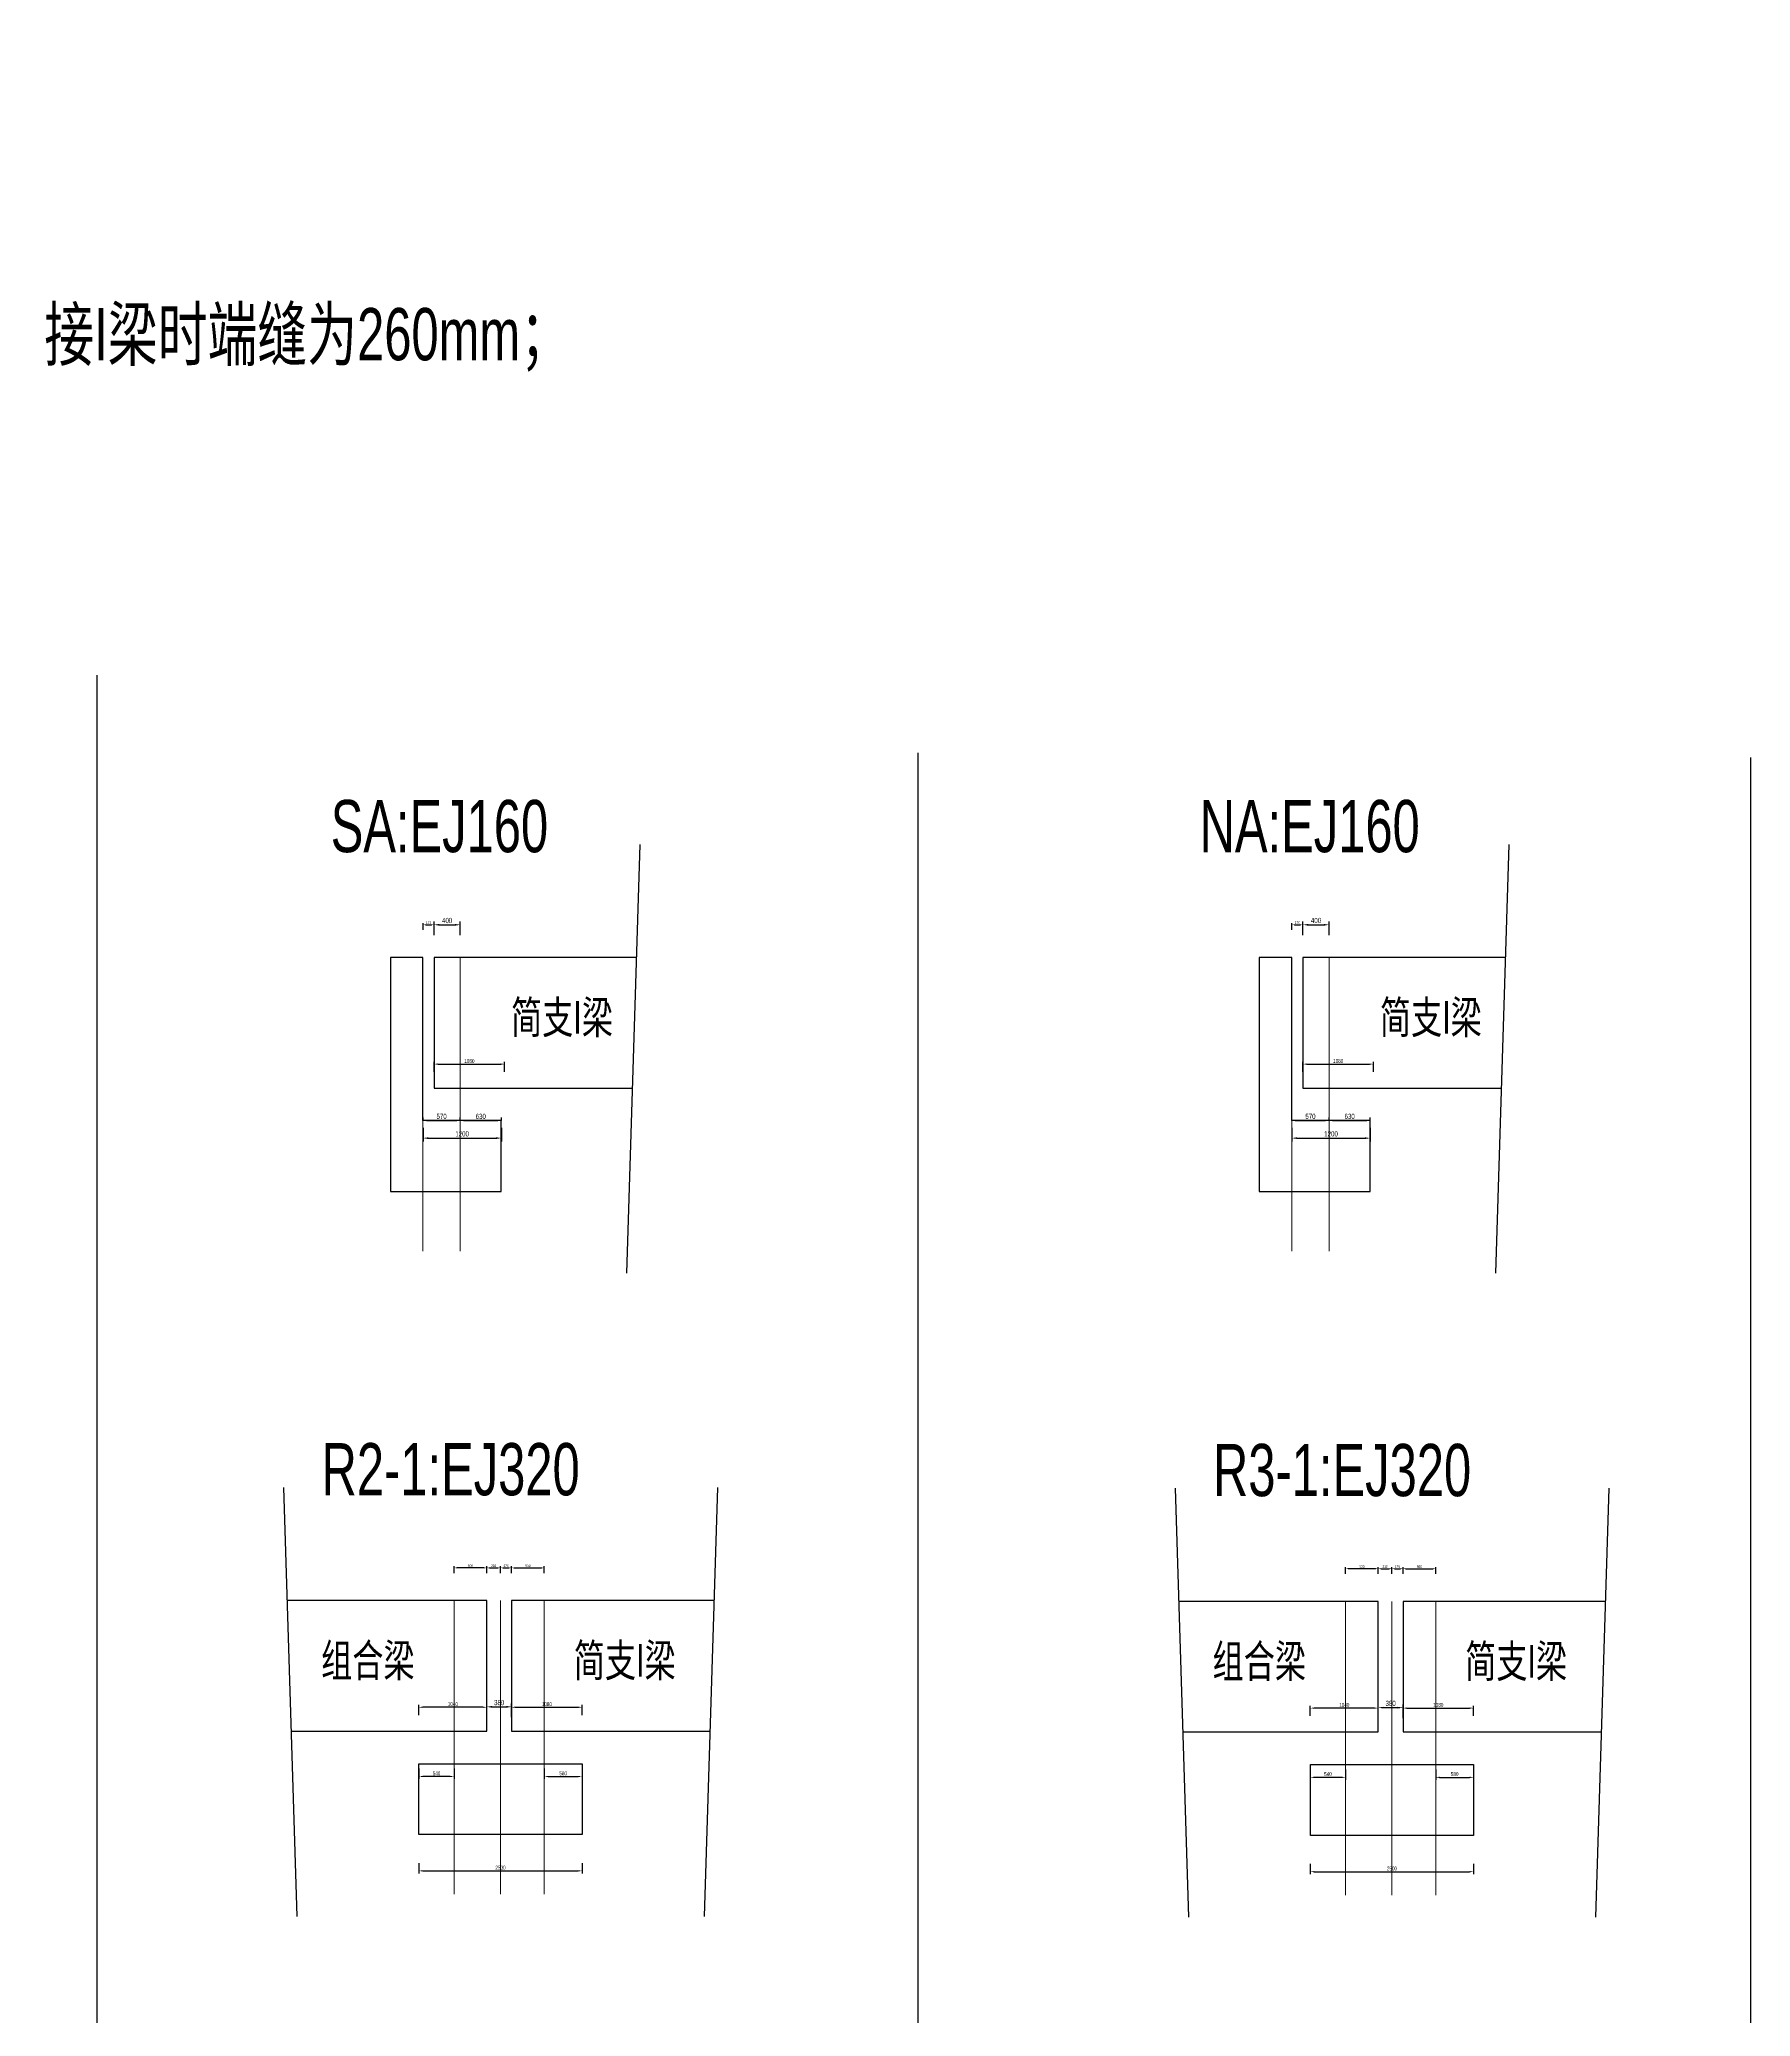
# Model space of a CAD drawing. Header units: metres. Extents: x -46646 to 70989, y -45883 to 20242.
# Drawn here: x -20440 to 5765, y -10048 to 20242 of the extents above; entities that cross this region are included whole.
import ezdxf

# ---------------------------------------------------------------- set-up
doc = ezdxf.new("R2010")
doc.units = ezdxf.units.M
for name, color, linetype, lineweight in [('H标注', 3, 'Continuous', 9), ('H粗线', 4, 'Continuous', 30), ('H设计线', 1, 'Continuous', 15)]:
    doc.layers.add(name, color=color, linetype=linetype, lineweight=lineweight)
doc.styles.add('H仿宋', font='FS_GB2312.ttf', dxfattribs={"width": 0.7})
doc.styles.add('MtXpl__GB2312', font='FS_GB2312.ttf')
doc.dimstyles.new('Annotative', dxfattribs={"dimscale": 0, "dimtxt": 2, "dimasz": 2, "dimexe": 1.25, "dimexo": 0.625, "dimtad": 1, "dimtxsty": 'H仿宋', "dimcen": 2.5, "dimadec": 0, "dimazin": 0, "dimtfac": 1, "dimtmove": 0, "dimatfit": 3, "dimfxl": 4, "dimfxlon": 1, "dimarcsym": 0})

# ---------------------------------------------------------------- blocks, each defined once
blk = doc.blocks.new('*D114')
at = {"layer": 'Defpoints', "color": 0}
for p in [(274, -3188), (64, -3689), (274, -3689)]:
    blk.add_point(p, dxfattribs=at)
at = {"layer": 'H标注', "color": 0, "lineweight": -2}
for p, q in [((64, -3268), (64, -3163)), ((104, -3188), (234, -3188)), ((274, -3268), (274, -3163))]:
    blk.add_line(p, q, dxfattribs=at)
at = {"layer": 'H标注', "color": 0}
for points in [[(104, -3181), (104, -3195), (64, -3188)], [(234, -3181), (234, -3195), (274, -3188)]]:
    blk.add_solid(points, dxfattribs=at)
at = {"layer": 'H标注', "color": 0, "insert": (169, -3155), "char_height": 40, "attachment_point": 5, "style": 'H仿宋'}
blk.add_mtext('210', dxfattribs=at)
blk = doc.blocks.new('*D117')
at = {"layer": 'Defpoints', "color": 0}
for p in [(444, -3188), (274, -3689), (444, -3689)]:
    blk.add_point(p, dxfattribs=at)
at = {"layer": 'H标注', "color": 0, "lineweight": -2}
for p, q in [((274, -3268), (274, -3163)), ((314, -3188), (404, -3188)), ((444, -3268), (444, -3163))]:
    blk.add_line(p, q, dxfattribs=at)
at = {"layer": 'H标注', "color": 0}
for points in [[(314, -3181), (314, -3195), (274, -3188)], [(404, -3181), (404, -3195), (444, -3188)]]:
    blk.add_solid(points, dxfattribs=at)
at = {"layer": 'H标注', "color": 0, "insert": (359, -3155), "char_height": 40, "attachment_point": 5, "style": 'H仿宋'}
blk.add_mtext('170', dxfattribs=at)
blk = doc.blocks.new('*D120')
at = {"layer": 'Defpoints', "color": 0}
for p in [(944, -3188), (444, -3689), (944, -3689)]:
    blk.add_point(p, dxfattribs=at)
at = {"layer": 'H标注', "color": 0, "lineweight": -2}
for p, q in [((444, -3268), (444, -3163)), ((484, -3188), (904, -3188)), ((944, -3268), (944, -3163))]:
    blk.add_line(p, q, dxfattribs=at)
at = {"layer": 'H标注', "color": 0}
for points in [[(484, -3181), (484, -3195), (444, -3188)], [(904, -3181), (904, -3195), (944, -3188)]]:
    blk.add_solid(points, dxfattribs=at)
at = {"layer": 'H标注', "color": 0, "insert": (694, -3155), "char_height": 40, "attachment_point": 5, "style": 'H仿宋'}
blk.add_mtext('500', dxfattribs=at)
blk = doc.blocks.new('*D123')
at = {"layer": 'Defpoints', "color": 0}
for p in [(-436, -3188), (-436, -3689), (64, -3689)]:
    blk.add_point(p, dxfattribs=at)
at = {"layer": 'H标注', "color": 0, "lineweight": -2}
for p, q in [((-436, -3268), (-436, -3163)), ((24, -3188), (-396, -3188)), ((64, -3268), (64, -3163))]:
    blk.add_line(p, q, dxfattribs=at)
at = {"layer": 'H标注', "color": 0}
for points in [[(-396, -3181), (-396, -3195), (-436, -3188)], [(24, -3181), (24, -3195), (64, -3188)]]:
    blk.add_solid(points, dxfattribs=at)
at = {"layer": 'H标注', "color": 0, "insert": (-186, -3155), "char_height": 40, "attachment_point": 5, "style": 'H仿宋'}
blk.add_mtext('500', dxfattribs=at)
blk = doc.blocks.new('*D126')
at = {"layer": 'Defpoints', "color": 0}
for p in [(-976, -7274), (1524, -7274), (1524, -7830)]:
    blk.add_point(p, dxfattribs=at)
at = {"layer": 'H标注', "color": 0, "lineweight": -2}
for p, q in [((-976, -7710), (-976, -7867)), ((-916, -7830), (1464, -7830)), ((1524, -7710), (1524, -7867))]:
    blk.add_line(p, q, dxfattribs=at)
at = {"layer": 'H标注', "color": 0}
for points in [[(-916, -7820), (-916, -7840), (-976, -7830)], [(1464, -7820), (1464, -7840), (1524, -7830)]]:
    blk.add_solid(points, dxfattribs=at)
at = {"layer": 'H标注', "color": 0, "insert": (274, -7781), "char_height": 60, "attachment_point": 5, "style": 'H仿宋'}
blk.add_mtext('2500', dxfattribs=at)
blk = doc.blocks.new('*D104')
at = {"layer": 'Defpoints', "color": 0}
for p in [(-976, -5323), (64, -5689), (-976, -6189)]:
    blk.add_point(p, dxfattribs=at)
at = {"layer": 'H标注', "color": 0, "lineweight": -2}
for p, q in [((-976, -5443), (-976, -5286)), ((4, -5323), (-916, -5323)), ((64, -5443), (64, -5286))]:
    blk.add_line(p, q, dxfattribs=at)
at = {"layer": 'H标注', "color": 0}
for points in [[(-916, -5313), (-916, -5333), (-976, -5323)], [(4, -5313), (4, -5333), (64, -5323)]]:
    blk.add_solid(points, dxfattribs=at)
at = {"layer": 'H标注', "color": 0, "insert": (-456, -5274), "char_height": 60, "attachment_point": 5, "style": 'H仿宋'}
blk.add_mtext('1040', dxfattribs=at)
blk = doc.blocks.new('*D106')
at = {"layer": 'Defpoints', "color": 0}
for p in [(1524, -5323), (444, -5689), (1524, -6189)]:
    blk.add_point(p, dxfattribs=at)
at = {"layer": 'H标注', "color": 0, "lineweight": -2}
for p, q in [((444, -5443), (444, -5286)), ((504, -5323), (1464, -5323)), ((1524, -5443), (1524, -5286))]:
    blk.add_line(p, q, dxfattribs=at)
at = {"layer": 'H标注', "color": 0}
for points in [[(504, -5313), (504, -5333), (444, -5323)], [(1464, -5313), (1464, -5333), (1524, -5323)]]:
    blk.add_solid(points, dxfattribs=at)
at = {"layer": 'H标注', "color": 0, "insert": (984, -5274), "char_height": 60, "attachment_point": 5, "style": 'H仿宋'}
blk.add_mtext('1080', dxfattribs=at)
blk = doc.blocks.new('*D108')
at = {"layer": 'Defpoints', "color": 0}
for p in [(-976, -6189), (-436, -6189), (-976, -6384)]:
    blk.add_point(p, dxfattribs=at)
at = {"layer": 'H标注', "color": 0, "lineweight": -2}
for p, q in [((-976, -6264), (-976, -6422)), ((-436, -6264), (-436, -6422)), ((-496, -6384), (-916, -6384))]:
    blk.add_line(p, q, dxfattribs=at)
at = {"layer": 'H标注', "color": 0}
for points in [[(-916, -6374), (-916, -6394), (-976, -6384)], [(-496, -6374), (-496, -6394), (-436, -6384)]]:
    blk.add_solid(points, dxfattribs=at)
at = {"layer": 'H标注', "color": 0, "insert": (-706, -6335), "char_height": 60, "attachment_point": 5, "style": 'H仿宋'}
blk.add_mtext('540', dxfattribs=at)
blk = doc.blocks.new('*D110')
at = {"layer": 'Defpoints', "color": 0}
for p in [(944, -6189), (1524, -6189), (1524, -6384)]:
    blk.add_point(p, dxfattribs=at)
at = {"layer": 'H标注', "color": 0, "lineweight": -2}
for p, q in [((944, -6264), (944, -6422)), ((1524, -6264), (1524, -6422)), ((1004, -6384), (1464, -6384))]:
    blk.add_line(p, q, dxfattribs=at)
at = {"layer": 'H标注', "color": 0}
for points in [[(1004, -6374), (1004, -6394), (944, -6384)], [(1464, -6374), (1464, -6394), (1524, -6384)]]:
    blk.add_solid(points, dxfattribs=at)
at = {"layer": 'H标注', "color": 0, "insert": (1234, -6335), "char_height": 60, "attachment_point": 5, "style": 'H仿宋'}
blk.add_mtext('580', dxfattribs=at)
blk = doc.blocks.new('*D112')
at = {"layer": 'Defpoints', "color": 0, "transparency": 16777216}
for p in [(444, -5316), (64, -5689), (444, -5689)]:
    blk.add_point(p, dxfattribs=at)
at = {"layer": 'H标注', "color": 0, "lineweight": -2, "transparency": 16777216}
for p, q in [((64, -5476), (64, -5266)), ((144, -5316), (364, -5316)), ((444, -5476), (444, -5266))]:
    blk.add_line(p, q, dxfattribs=at)
at = {"layer": 'H标注', "color": 0, "transparency": 16777216}
for points in [[(144, -5303), (144, -5330), (64, -5316)], [(364, -5303), (364, -5330), (444, -5316)]]:
    blk.add_solid(points, dxfattribs=at)
at = {"layer": 'H标注', "color": 0, "transparency": 16777216, "insert": (254, -5251), "char_height": 80, "attachment_point": 5, "style": 'H仿宋'}
blk.add_mtext('380', dxfattribs=at)
blk = doc.blocks.new('*D345')
at = {"layer": 'Defpoints', "color": 0}
for p in [(-14397, 6679), (-14567, 6178), (-14397, 6178)]:
    blk.add_point(p, dxfattribs=at)
at = {"layer": 'H标注', "color": 0, "lineweight": -2}
for p, q in [((-14567, 6599), (-14567, 6704)), ((-14527, 6679), (-14437, 6679)), ((-14397, 6599), (-14397, 6704))]:
    blk.add_line(p, q, dxfattribs=at)
at = {"layer": 'H标注', "color": 0}
for points in [[(-14527, 6685), (-14527, 6672), (-14567, 6679)], [(-14437, 6685), (-14437, 6672), (-14397, 6679)]]:
    blk.add_solid(points, dxfattribs=at)
at = {"layer": 'H标注', "color": 0, "insert": (-14482, 6711), "char_height": 40, "attachment_point": 5, "style": 'H仿宋'}
blk.add_mtext('170', dxfattribs=at)
blk = doc.blocks.new('*D348')
at = {"layer": 'Defpoints', "color": 0}
for p in [(-13317, 4544), (-14397, 4178), (-13317, 3678)]:
    blk.add_point(p, dxfattribs=at)
at = {"layer": 'H标注', "color": 0, "lineweight": -2}
for p, q in [((-14397, 4424), (-14397, 4581)), ((-14337, 4544), (-13377, 4544)), ((-13317, 4424), (-13317, 4581))]:
    blk.add_line(p, q, dxfattribs=at)
at = {"layer": 'H标注', "color": 0}
for points in [[(-14337, 4554), (-14337, 4534), (-14397, 4544)], [(-13377, 4554), (-13377, 4534), (-13317, 4544)]]:
    blk.add_solid(points, dxfattribs=at)
at = {"layer": 'H标注', "color": 0, "insert": (-13857, 4592), "char_height": 60, "attachment_point": 5, "style": 'H仿宋'}
blk.add_mtext('1080', dxfattribs=at)
blk = doc.blocks.new('*D341')
at = {"layer": 'Defpoints', "color": 0, "transparency": 16777216}
for p in [(-13997, 6679), (-14397, 4178), (-13997, 4178)]:
    blk.add_point(p, dxfattribs=at)
at = {"layer": 'H标注', "color": 0, "lineweight": -2, "transparency": 16777216}
for p, q in [((-14397, 6519), (-14397, 6729)), ((-14317, 6679), (-14077, 6679)), ((-13997, 6519), (-13997, 6729))]:
    blk.add_line(p, q, dxfattribs=at)
at = {"layer": 'H标注', "color": 0, "transparency": 16777216}
for points in [[(-14317, 6692), (-14317, 6665), (-14397, 6679)], [(-14077, 6692), (-14077, 6665), (-13997, 6679)]]:
    blk.add_solid(points, dxfattribs=at)
at = {"layer": 'H标注', "color": 0, "transparency": 16777216, "insert": (-14197, 6744), "char_height": 80, "attachment_point": 5, "style": 'H仿宋'}
blk.add_mtext('400', dxfattribs=at)
blk = doc.blocks.new('*D342')
at = {"layer": 'Defpoints', "color": 0, "transparency": 16777216}
for p in [(-14567, 3678), (-13367, 3678), (-13367, 3410)]:
    blk.add_point(p, dxfattribs=at)
at = {"layer": 'H标注', "color": 0, "lineweight": -2, "transparency": 16777216}
for p, q in [((-14567, 3570), (-14567, 3360)), ((-14487, 3410), (-13447, 3410)), ((-13367, 3570), (-13367, 3360))]:
    blk.add_line(p, q, dxfattribs=at)
at = {"layer": 'H标注', "color": 0, "transparency": 16777216}
for points in [[(-14487, 3423), (-14487, 3397), (-14567, 3410)], [(-13447, 3423), (-13447, 3397), (-13367, 3410)]]:
    blk.add_solid(points, dxfattribs=at)
at = {"layer": 'H标注', "color": 0, "transparency": 16777216, "insert": (-13967, 3475), "char_height": 80, "attachment_point": 5, "style": 'H仿宋'}
blk.add_mtext('1200', dxfattribs=at)
blk = doc.blocks.new('*D343')
at = {"layer": 'Defpoints', "color": 0, "transparency": 16777216}
for p in [(-14567, 3678), (-13997, 3678), (-13997, 3678)]:
    blk.add_point(p, dxfattribs=at)
at = {"layer": 'H标注', "color": 0, "lineweight": -2, "transparency": 16777216}
for p, q in [((-14567, 3678), (-14567, 3728)), ((-14487, 3678), (-14077, 3678)), ((-13997, 3678), (-13997, 3728))]:
    blk.add_line(p, q, dxfattribs=at)
at = {"layer": 'H标注', "color": 0, "transparency": 16777216}
for points in [[(-14487, 3691), (-14487, 3665), (-14567, 3678)], [(-14077, 3691), (-14077, 3665), (-13997, 3678)]]:
    blk.add_solid(points, dxfattribs=at)
at = {"layer": 'H标注', "color": 0, "transparency": 16777216, "insert": (-14282, 3743), "char_height": 80, "attachment_point": 5, "style": 'H仿宋'}
blk.add_mtext('570', dxfattribs=at)
blk = doc.blocks.new('*D344')
at = {"layer": 'Defpoints', "color": 0, "transparency": 16777216}
for p in [(-13997, 3678), (-13367, 3678), (-13367, 3678)]:
    blk.add_point(p, dxfattribs=at)
at = {"layer": 'H标注', "color": 0, "lineweight": -2, "transparency": 16777216}
for p, q in [((-13997, 3678), (-13997, 3728)), ((-13917, 3678), (-13447, 3678)), ((-13367, 3678), (-13367, 3728))]:
    blk.add_line(p, q, dxfattribs=at)
at = {"layer": 'H标注', "color": 0, "transparency": 16777216}
for points in [[(-13917, 3691), (-13917, 3665), (-13997, 3678)], [(-13447, 3691), (-13447, 3665), (-13367, 3678)]]:
    blk.add_solid(points, dxfattribs=at)
at = {"layer": 'H标注', "color": 0, "transparency": 16777216, "insert": (-13682, 3743), "char_height": 80, "attachment_point": 5, "style": 'H仿宋'}
blk.add_mtext('630', dxfattribs=at)
blk = doc.blocks.new('*D354')
at = {"layer": 'Defpoints', "color": 0}
for p in [(-13380, -3175), (-13590, -3676), (-13380, -3676)]:
    blk.add_point(p, dxfattribs=at)
at = {"layer": 'H标注', "color": 0, "lineweight": -2}
for p, q in [((-13590, -3255), (-13590, -3150)), ((-13550, -3175), (-13420, -3175)), ((-13380, -3255), (-13380, -3150))]:
    blk.add_line(p, q, dxfattribs=at)
at = {"layer": 'H标注', "color": 0}
for points in [[(-13550, -3168), (-13550, -3182), (-13590, -3175)], [(-13420, -3168), (-13420, -3182), (-13380, -3175)]]:
    blk.add_solid(points, dxfattribs=at)
at = {"layer": 'H标注', "color": 0, "insert": (-13485, -3143), "char_height": 40, "attachment_point": 5, "style": 'H仿宋'}
blk.add_mtext('210', dxfattribs=at)
blk = doc.blocks.new('*D357')
at = {"layer": 'Defpoints', "color": 0}
for p in [(-13210, -3175), (-13380, -3676), (-13210, -3676)]:
    blk.add_point(p, dxfattribs=at)
at = {"layer": 'H标注', "color": 0, "lineweight": -2}
for p, q in [((-13380, -3255), (-13380, -3150)), ((-13340, -3175), (-13250, -3175)), ((-13210, -3255), (-13210, -3150))]:
    blk.add_line(p, q, dxfattribs=at)
at = {"layer": 'H标注', "color": 0}
for points in [[(-13340, -3168), (-13340, -3182), (-13380, -3175)], [(-13250, -3168), (-13250, -3182), (-13210, -3175)]]:
    blk.add_solid(points, dxfattribs=at)
at = {"layer": 'H标注', "color": 0, "insert": (-13295, -3143), "char_height": 40, "attachment_point": 5, "style": 'H仿宋'}
blk.add_mtext('170', dxfattribs=at)
blk = doc.blocks.new('*D360')
at = {"layer": 'Defpoints', "color": 0}
for p in [(-12710, -3175), (-13210, -3676), (-12710, -3676)]:
    blk.add_point(p, dxfattribs=at)
at = {"layer": 'H标注', "color": 0, "lineweight": -2}
for p, q in [((-13210, -3255), (-13210, -3150)), ((-13170, -3175), (-12750, -3175)), ((-12710, -3255), (-12710, -3150))]:
    blk.add_line(p, q, dxfattribs=at)
at = {"layer": 'H标注', "color": 0}
for points in [[(-13170, -3168), (-13170, -3182), (-13210, -3175)], [(-12750, -3168), (-12750, -3182), (-12710, -3175)]]:
    blk.add_solid(points, dxfattribs=at)
at = {"layer": 'H标注', "color": 0, "insert": (-12960, -3143), "char_height": 40, "attachment_point": 5, "style": 'H仿宋'}
blk.add_mtext('500', dxfattribs=at)
blk = doc.blocks.new('*D363')
at = {"layer": 'Defpoints', "color": 0}
for p in [(-14090, -3175), (-14090, -3676), (-13590, -3676)]:
    blk.add_point(p, dxfattribs=at)
at = {"layer": 'H标注', "color": 0, "lineweight": -2}
for p, q in [((-14090, -3255), (-14090, -3150)), ((-13630, -3175), (-14050, -3175)), ((-13590, -3255), (-13590, -3150))]:
    blk.add_line(p, q, dxfattribs=at)
at = {"layer": 'H标注', "color": 0}
for points in [[(-14050, -3168), (-14050, -3182), (-14090, -3175)], [(-13630, -3168), (-13630, -3182), (-13590, -3175)]]:
    blk.add_solid(points, dxfattribs=at)
at = {"layer": 'H标注', "color": 0, "insert": (-13840, -3143), "char_height": 40, "attachment_point": 5, "style": 'H仿宋'}
blk.add_mtext('500', dxfattribs=at)
blk = doc.blocks.new('*D366')
at = {"layer": 'Defpoints', "color": 0}
for p in [(-14630, -7261), (-12130, -7261), (-12130, -7817)]:
    blk.add_point(p, dxfattribs=at)
at = {"layer": 'H标注', "color": 0, "lineweight": -2}
for p, q in [((-14630, -7697), (-14630, -7855)), ((-14570, -7817), (-12190, -7817)), ((-12130, -7697), (-12130, -7855))]:
    blk.add_line(p, q, dxfattribs=at)
at = {"layer": 'H标注', "color": 0}
for points in [[(-14570, -7807), (-14570, -7827), (-14630, -7817)], [(-12190, -7807), (-12190, -7827), (-12130, -7817)]]:
    blk.add_solid(points, dxfattribs=at)
at = {"layer": 'H标注', "color": 0, "insert": (-13380, -7768), "char_height": 60, "attachment_point": 5, "style": 'H仿宋'}
blk.add_mtext('2500', dxfattribs=at)
blk = doc.blocks.new('*D368')
at = {"layer": 'Defpoints', "color": 0}
for p in [(-14630, -5310), (-13590, -5676), (-14630, -6176)]:
    blk.add_point(p, dxfattribs=at)
at = {"layer": 'H标注', "color": 0, "lineweight": -2}
for p, q in [((-14630, -5430), (-14630, -5273)), ((-13650, -5310), (-14570, -5310)), ((-13590, -5430), (-13590, -5273))]:
    blk.add_line(p, q, dxfattribs=at)
at = {"layer": 'H标注', "color": 0}
for points in [[(-14570, -5300), (-14570, -5320), (-14630, -5310)], [(-13650, -5300), (-13650, -5320), (-13590, -5310)]]:
    blk.add_solid(points, dxfattribs=at)
at = {"layer": 'H标注', "color": 0, "insert": (-14110, -5262), "char_height": 60, "attachment_point": 5, "style": 'H仿宋'}
blk.add_mtext('1040', dxfattribs=at)
blk = doc.blocks.new('*D370')
at = {"layer": 'Defpoints', "color": 0}
for p in [(-12130, -5310), (-13210, -5676), (-12130, -6176)]:
    blk.add_point(p, dxfattribs=at)
at = {"layer": 'H标注', "color": 0, "lineweight": -2}
for p, q in [((-13210, -5430), (-13210, -5273)), ((-13150, -5310), (-12190, -5310)), ((-12130, -5430), (-12130, -5273))]:
    blk.add_line(p, q, dxfattribs=at)
at = {"layer": 'H标注', "color": 0}
for points in [[(-13150, -5300), (-13150, -5320), (-13210, -5310)], [(-12190, -5300), (-12190, -5320), (-12130, -5310)]]:
    blk.add_solid(points, dxfattribs=at)
at = {"layer": 'H标注', "color": 0, "insert": (-12670, -5262), "char_height": 60, "attachment_point": 5, "style": 'H仿宋'}
blk.add_mtext('1080', dxfattribs=at)
blk = doc.blocks.new('*D372')
at = {"layer": 'Defpoints', "color": 0}
for p in [(-14630, -6176), (-14090, -6176), (-14630, -6371)]:
    blk.add_point(p, dxfattribs=at)
at = {"layer": 'H标注', "color": 0, "lineweight": -2}
for p, q in [((-14630, -6251), (-14630, -6409)), ((-14090, -6251), (-14090, -6409)), ((-14150, -6371), (-14570, -6371))]:
    blk.add_line(p, q, dxfattribs=at)
at = {"layer": 'H标注', "color": 0}
for points in [[(-14570, -6361), (-14570, -6381), (-14630, -6371)], [(-14150, -6361), (-14150, -6381), (-14090, -6371)]]:
    blk.add_solid(points, dxfattribs=at)
at = {"layer": 'H标注', "color": 0, "insert": (-14360, -6323), "char_height": 60, "attachment_point": 5, "style": 'H仿宋'}
blk.add_mtext('540', dxfattribs=at)
blk = doc.blocks.new('*D350')
at = {"layer": 'Defpoints', "color": 0}
for p in [(-12710, -6176), (-12130, -6176), (-12130, -6371)]:
    blk.add_point(p, dxfattribs=at)
at = {"layer": 'H标注', "color": 0, "lineweight": -2}
for p, q in [((-12710, -6251), (-12710, -6409)), ((-12130, -6251), (-12130, -6409)), ((-12650, -6371), (-12190, -6371))]:
    blk.add_line(p, q, dxfattribs=at)
at = {"layer": 'H标注', "color": 0}
for points in [[(-12650, -6361), (-12650, -6381), (-12710, -6371)], [(-12190, -6361), (-12190, -6381), (-12130, -6371)]]:
    blk.add_solid(points, dxfattribs=at)
at = {"layer": 'H标注', "color": 0, "insert": (-12420, -6323), "char_height": 60, "attachment_point": 5, "style": 'H仿宋'}
blk.add_mtext('580', dxfattribs=at)
blk = doc.blocks.new('*D352')
at = {"layer": 'Defpoints', "color": 0, "transparency": 16777216}
for p in [(-13210, -5304), (-13590, -5676), (-13210, -5676)]:
    blk.add_point(p, dxfattribs=at)
at = {"layer": 'H标注', "color": 0, "lineweight": -2, "transparency": 16777216}
for p, q in [((-13590, -5464), (-13590, -5254)), ((-13510, -5304), (-13290, -5304)), ((-13210, -5464), (-13210, -5254))]:
    blk.add_line(p, q, dxfattribs=at)
at = {"layer": 'H标注', "color": 0, "transparency": 16777216}
for points in [[(-13510, -5290), (-13510, -5317), (-13590, -5304)], [(-13290, -5290), (-13290, -5317), (-13210, -5304)]]:
    blk.add_solid(points, dxfattribs=at)
at = {"layer": 'H标注', "color": 0, "transparency": 16777216, "insert": (-13400, -5239), "char_height": 80, "attachment_point": 5, "style": 'H仿宋'}
blk.add_mtext('380', dxfattribs=at)
blk = doc.blocks.new('*D375')
at = {"layer": 'Defpoints', "color": 0}
for p in [(-1089, 6679), (-1259, 6178), (-1089, 6178)]:
    blk.add_point(p, dxfattribs=at)
at = {"layer": 'H标注', "color": 0, "lineweight": -2}
for p, q in [((-1259, 6599), (-1259, 6704)), ((-1219, 6679), (-1129, 6679)), ((-1089, 6599), (-1089, 6704))]:
    blk.add_line(p, q, dxfattribs=at)
at = {"layer": 'H标注', "color": 0}
for points in [[(-1219, 6685), (-1219, 6672), (-1259, 6679)], [(-1129, 6685), (-1129, 6672), (-1089, 6679)]]:
    blk.add_solid(points, dxfattribs=at)
at = {"layer": 'H标注', "color": 0, "insert": (-1174, 6711), "char_height": 40, "attachment_point": 5, "style": 'H仿宋'}
blk.add_mtext('170', dxfattribs=at)
blk = doc.blocks.new('*D378')
at = {"layer": 'Defpoints', "color": 0}
for p in [(-9, 4544), (-1089, 4178), (-9, 3678)]:
    blk.add_point(p, dxfattribs=at)
at = {"layer": 'H标注', "color": 0, "lineweight": -2}
for p, q in [((-1089, 4424), (-1089, 4581)), ((-1029, 4544), (-69, 4544)), ((-9, 4424), (-9, 4581))]:
    blk.add_line(p, q, dxfattribs=at)
at = {"layer": 'H标注', "color": 0}
for points in [[(-1029, 4554), (-1029, 4534), (-1089, 4544)], [(-69, 4554), (-69, 4534), (-9, 4544)]]:
    blk.add_solid(points, dxfattribs=at)
at = {"layer": 'H标注', "color": 0, "insert": (-549, 4592), "char_height": 60, "attachment_point": 5, "style": 'H仿宋'}
blk.add_mtext('1080', dxfattribs=at)
blk = doc.blocks.new('*D380')
at = {"layer": 'Defpoints', "color": 0, "transparency": 16777216}
for p in [(-689, 6679), (-1089, 4178), (-689, 4178)]:
    blk.add_point(p, dxfattribs=at)
at = {"layer": 'H标注', "color": 0, "lineweight": -2, "transparency": 16777216}
for p, q in [((-1089, 6519), (-1089, 6729)), ((-1009, 6679), (-769, 6679)), ((-689, 6519), (-689, 6729))]:
    blk.add_line(p, q, dxfattribs=at)
at = {"layer": 'H标注', "color": 0, "transparency": 16777216}
for points in [[(-1009, 6692), (-1009, 6665), (-1089, 6679)], [(-769, 6692), (-769, 6665), (-689, 6679)]]:
    blk.add_solid(points, dxfattribs=at)
at = {"layer": 'H标注', "color": 0, "transparency": 16777216, "insert": (-889, 6744), "char_height": 80, "attachment_point": 5, "style": 'H仿宋'}
blk.add_mtext('400', dxfattribs=at)
blk = doc.blocks.new('*D381')
at = {"layer": 'Defpoints', "color": 0, "transparency": 16777216}
for p in [(-1259, 3678), (-59, 3678), (-59, 3410)]:
    blk.add_point(p, dxfattribs=at)
at = {"layer": 'H标注', "color": 0, "lineweight": -2, "transparency": 16777216}
for p, q in [((-1259, 3570), (-1259, 3360)), ((-1179, 3410), (-139, 3410)), ((-59, 3570), (-59, 3360))]:
    blk.add_line(p, q, dxfattribs=at)
at = {"layer": 'H标注', "color": 0, "transparency": 16777216}
for points in [[(-1179, 3423), (-1179, 3397), (-1259, 3410)], [(-139, 3423), (-139, 3397), (-59, 3410)]]:
    blk.add_solid(points, dxfattribs=at)
at = {"layer": 'H标注', "color": 0, "transparency": 16777216, "insert": (-659, 3475), "char_height": 80, "attachment_point": 5, "style": 'H仿宋'}
blk.add_mtext('1200', dxfattribs=at)
blk = doc.blocks.new('*D382')
at = {"layer": 'Defpoints', "color": 0, "transparency": 16777216}
for p in [(-1259, 3678), (-689, 3678), (-689, 3678)]:
    blk.add_point(p, dxfattribs=at)
at = {"layer": 'H标注', "color": 0, "lineweight": -2, "transparency": 16777216}
for p, q in [((-1259, 3678), (-1259, 3728)), ((-1179, 3678), (-769, 3678)), ((-689, 3678), (-689, 3728))]:
    blk.add_line(p, q, dxfattribs=at)
at = {"layer": 'H标注', "color": 0, "transparency": 16777216}
for points in [[(-1179, 3691), (-1179, 3665), (-1259, 3678)], [(-769, 3691), (-769, 3665), (-689, 3678)]]:
    blk.add_solid(points, dxfattribs=at)
at = {"layer": 'H标注', "color": 0, "transparency": 16777216, "insert": (-974, 3743), "char_height": 80, "attachment_point": 5, "style": 'H仿宋'}
blk.add_mtext('570', dxfattribs=at)
blk = doc.blocks.new('*D374')
at = {"layer": 'Defpoints', "color": 0, "transparency": 16777216}
for p in [(-689, 3678), (-59, 3678), (-59, 3678)]:
    blk.add_point(p, dxfattribs=at)
at = {"layer": 'H标注', "color": 0, "lineweight": -2, "transparency": 16777216}
for p, q in [((-689, 3678), (-689, 3728)), ((-609, 3678), (-139, 3678)), ((-59, 3678), (-59, 3728))]:
    blk.add_line(p, q, dxfattribs=at)
at = {"layer": 'H标注', "color": 0, "transparency": 16777216}
for points in [[(-609, 3691), (-609, 3665), (-689, 3678)], [(-139, 3691), (-139, 3665), (-59, 3678)]]:
    blk.add_solid(points, dxfattribs=at)
at = {"layer": 'H标注', "color": 0, "transparency": 16777216, "insert": (-374, 3743), "char_height": 80, "attachment_point": 5, "style": 'H仿宋'}
blk.add_mtext('630', dxfattribs=at)

msp = doc.modelspace()

# ---------------------------------------------------------------- linework, layer by layer
at = {"color": 1}
for p, q in [((-19562.583, 10501.439), (-19562.583, -43476.19)), ((-6990.009, 9310.947), (-6990.009, -43435.041)), ((5765.218, 9242.218), (5765.218, -43059.166))]:
    msp.add_line(p, q, dxfattribs=at)
for p, q in [((-11245.07, 7911.286), (-11448.688, 1338.601)), ((2063.595, 7911.286), (1859.978, 1338.601)), ((-16701.858, -1942.609), (-16498.24, -8515.294)), ((-10057.368, -1942.609), (-10260.985, -8515.294)), ((-3048.13, -1955.359), (-2844.513, -8528.044)), ((3596.36, -1955.359), (3392.743, -8528.044))]:
    msp.add_line(p, q)
at = {"layer": 'H粗线'}
for points in [[(-15067.315, 2592.437), (-13367.315, 2592.437), (-13367.315, 3677.846), (-14567.315, 3677.846), (-14567.315, 4177.846), (-14567.315, 6177.846), (-15067.315, 6177.846)], [(-1758.65, 2592.437), (-58.65, 2592.437), (-58.65, 3677.846), (-1258.65, 3677.846), (-1258.65, 4177.846), (-1258.65, 6177.846), (-1758.65, 6177.846)], [(-14629.613, -6176.049), (-12129.613, -6176.049), (-12129.613, -7261.458), (-14629.613, -7261.458)], [(-975.885, -6188.799), (1524.115, -6188.799), (1524.115, -7274.208), (-975.885, -7274.208)]]:
    msp.add_lwpolyline(points, close=True, dxfattribs=at)
for points in [[(-11298.771, 6177.846), (-14397.315, 6177.846), (-14397.315, 4177.846), (-11360.73, 4177.846)], [(2009.894, 6177.846), (-1088.65, 6177.846), (-1088.65, 4177.846), (1947.936, 4177.846)], [(-16586.198, -5676.049), (-13589.613, -5676.049), (-13589.613, -3676.049), (-16648.157, -3676.049)], [(-10111.068, -3676.049), (-13209.613, -3676.049), (-13209.613, -5676.049), (-10173.027, -5676.049)], [(-2932.47, -5688.799), (64.115, -5688.799), (64.115, -3688.799), (-2994.429, -3688.799)], [(3542.659, -3688.799), (444.115, -3688.799), (444.115, -5688.799), (3480.701, -5688.799)]]:
    msp.add_lwpolyline(points, dxfattribs=at)
at = {"layer": 'H设计线'}
for p, q in [((-14567.315, 6177.846), (-14567.315, 1677.846)), ((-13997.315, 6177.846), (-13997.315, 1677.846)), ((-1258.65, 6177.846), (-1258.65, 1677.846)), ((-688.65, 6177.846), (-688.65, 1677.846)), ((-14089.613, -3676.049), (-14089.613, -8176.049)), ((-13379.613, -3676.049), (-13379.613, -8176.049)), ((-12709.613, -3676.049), (-12709.613, -8176.049)), ((-435.885, -3688.799), (-435.885, -8188.799)), ((274.115, -3688.799), (274.115, -8188.799)), ((944.115, -3688.799), (944.115, -8188.799))]:
    msp.add_line(p, q, dxfattribs=at)

# ---------------------------------------------------------------- texts
at = {"layer": 'H标注', "color": 1, "width": 0.7}
for s, height, style, p in [('SA:EJ160', 800, 'MtXpl__GB2312', (-15980.231, 7791.199)), ('NA:EJ160', 800, 'MtXpl__GB2312', (-2671.566, 7791.199)), ('简支I梁', 500, 'H仿宋', (-13220.062, 5011.07)), ('简支I梁', 500, 'H仿宋', (88.603, 5011.07)), ('R2-1:EJ320', 800, 'MtXpl__GB2312', (-16120.821, -2062.696)), ('R3-1:EJ320', 800, 'MtXpl__GB2312', (-2467.093, -2075.446)), ('组合梁', 500, 'H仿宋', (-16127.486, -4842.825)), ('简支I梁', 500, 'H仿宋', (-12258.32, -4842.825)), ('组合梁', 500, 'H仿宋', (-2473.758, -4855.575)), ('简支I梁', 500, 'H仿宋', (1395.408, -4855.575))]:
    msp.add_text(s, height=height, dxfattribs=dict(at, style=style)).set_placement(p)
at = {"layer": 'H标注', "color": 1, "insert": (-33419.41, 20129.137), "char_height": 800, "width": 24307.17764, "attachment_point": 1, "style": 'MtXpl__GB2312'}
msp.add_mtext('{\\W0.7;GAP设计原则：\\P1、钢梁端缝统一设置为210mm；\\P2、简支梁端缝统一设置为170mm；\\P3、连续I梁接钢梁时，端缝为310mm；接I梁时端缝为260mm；\\P4、各类梁端-支座距 统一为500mm;}', dxfattribs=at)

# ---------------------------------------------------------------- dimensions: what is measured, and where the dimension line sits
at = {"layer": 'H标注'}
for base, p1, p2, picture, middle in [((-14397.315, 6678.756), (-14567.315, 6177.846), (-14397.315, 6177.846), '*D345', (-14482.315, 6711.256)), ((-13997.315, 6678.756), (-14397.315, 4177.846), (-13997.315, 4177.846), '*D341', (-14197.315, 6743.756)), ((-1088.65, 6678.756), (-1258.65, 6177.846), (-1088.65, 6177.846), '*D375', (-1173.65, 6711.256)), ((-688.65, 6678.756), (-1088.65, 4177.846), (-688.65, 4177.846), '*D380', (-888.65, 6743.756)), ((-13317.315, 4543.564), (-14397.315, 4177.846), (-13317.315, 3677.846), '*D348', (-13857.315, 4592.314)), ((-8.65, 4543.564), (-1088.65, 4177.846), (-8.65, 3677.846), '*D378', (-548.65, 4592.314)), ((-13997.315, 3677.846), (-14567.315, 3677.846), (-13997.315, 3677.846), '*D343', (-14282.315, 3742.846)), ((-13367.315, 3409.941), (-14567.315, 3677.846), (-13367.315, 3677.846), '*D342', (-13967.315, 3474.941)), ((-13367.315, 3677.846), (-13997.315, 3677.846), (-13367.315, 3677.846), '*D344', (-13682.315, 3742.846)), ((-688.65, 3677.846), (-1258.65, 3677.846), (-688.65, 3677.846), '*D382', (-973.65, 3742.846)), ((-58.65, 3409.941), (-1258.65, 3677.846), (-58.65, 3677.846), '*D381', (-658.65, 3474.941)), ((-58.65, 3677.846), (-688.65, 3677.846), (-58.65, 3677.846), '*D374', (-373.65, 3742.846)), ((-14089.613, -3175.139), (-13589.613, -3676.049), (-14089.613, -3676.049), '*D363', (-13839.613, -3142.639)), ((-13379.613, -3175.139), (-13589.613, -3676.049), (-13379.613, -3676.049), '*D354', (-13484.613, -3142.639)), ((-13209.613, -3175.139), (-13379.613, -3676.049), (-13209.613, -3676.049), '*D357', (-13294.613, -3142.639)), ((-12709.613, -3175.139), (-13209.613, -3676.049), (-12709.613, -3676.049), '*D360', (-12959.613, -3142.639)), ((-435.885, -3187.889), (64.115, -3688.799), (-435.885, -3688.799), '*D123', (-185.885, -3155.389)), ((274.115, -3187.889), (64.115, -3688.799), (274.115, -3688.799), '*D114', (169.115, -3155.389)), ((444.115, -3187.889), (274.115, -3688.799), (444.115, -3688.799), '*D117', (359.115, -3155.389)), ((944.115, -3187.889), (444.115, -3688.799), (944.115, -3688.799), '*D120', (694.115, -3155.389)), ((-14629.613, -5310.331), (-13589.613, -5676.049), (-14629.613, -6176.049), '*D368', (-14109.613, -5261.581)), ((-13209.613, -5303.664), (-13589.613, -5676.049), (-13209.613, -5676.049), '*D352', (-13399.613, -5238.664)), ((-12129.613, -5310.331), (-13209.613, -5676.049), (-12129.613, -6176.049), '*D370', (-12669.613, -5261.581)), ((-975.885, -5323.081), (64.115, -5688.799), (-975.885, -6188.799), '*D104', (-455.885, -5274.331)), ((444.115, -5316.414), (64.115, -5688.799), (444.115, -5688.799), '*D112', (254.115, -5251.414)), ((1524.115, -5323.081), (444.115, -5688.799), (1524.115, -6188.799), '*D106', (984.115, -5274.331)), ((-14629.613, -6371.496), (-14089.613, -6176.049), (-14629.613, -6176.049), '*D372', (-14359.613, -6322.746)), ((-12129.613, -6371.496), (-12709.613, -6176.049), (-12129.613, -6176.049), '*D350', (-12419.613, -6322.746)), ((-975.885, -6384.246), (-435.885, -6188.799), (-975.885, -6188.799), '*D108', (-705.885, -6335.496)), ((1524.115, -6384.246), (944.115, -6188.799), (1524.115, -6188.799), '*D110', (1234.115, -6335.496)), ((-12129.613, -7817.043), (-14629.613, -7261.458), (-12129.613, -7261.458), '*D366', (-13379.613, -7768.293)), ((1524.115, -7829.793), (-975.885, -7274.208), (1524.115, -7274.208), '*D126', (274.115, -7781.043))]:
    dim = msp.add_linear_dim(base=base, p1=p1, p2=p2, dimstyle='Annotative', dxfattribs=at)
    dim.commit()
    dim.dimension.update_dxf_attribs({"geometry": picture, "text_midpoint": middle})

doc.saveas('drawing.dxf')
